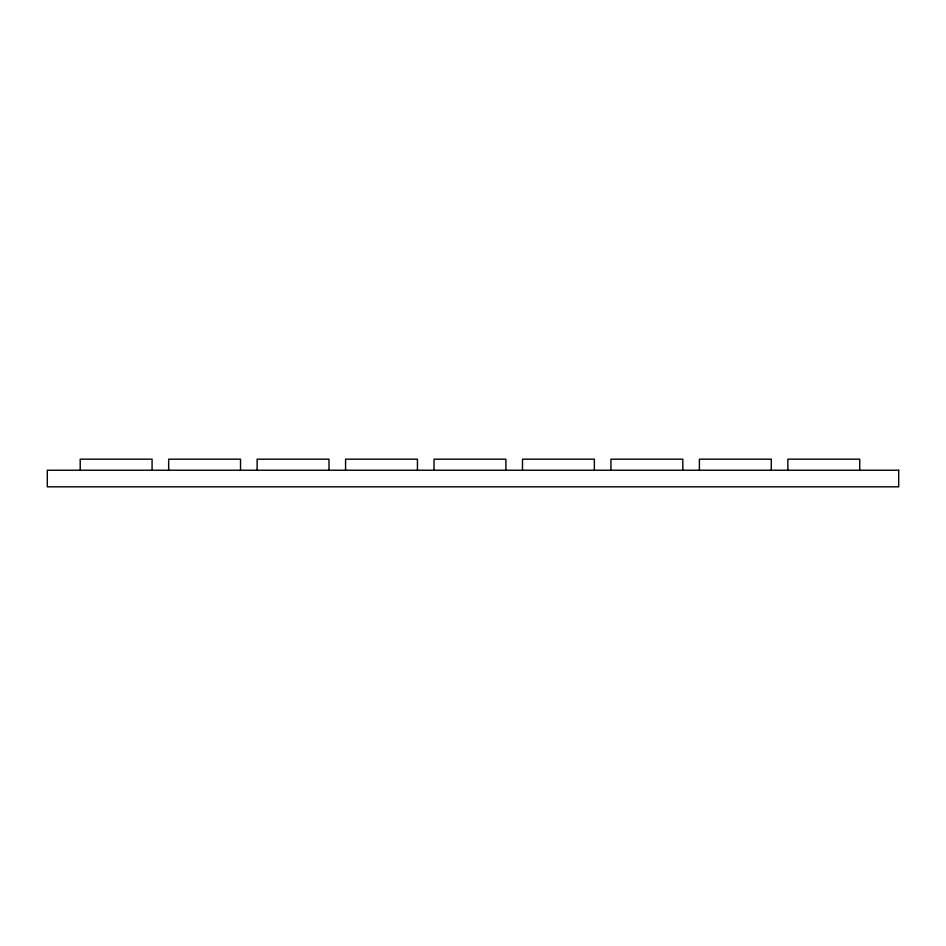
<?xml version="1.0" encoding="UTF-8"?>
<svg xmlns="http://www.w3.org/2000/svg" width="946" height="946" viewBox="0 0 946 946"><rect width="100%" height="100%" fill="white"/><g stroke="black" fill="none" stroke-linecap="round" stroke-linejoin="round"><path stroke-width="1.42" d="M859.737 470.233L859.737 459.177L787.864 459.177L787.864 470.233M771.274 470.233L771.274 459.177L699.401 459.177L699.401 470.233M682.823 470.233L682.823 459.177L610.95 459.177L610.95 470.233M594.36 470.233L594.36 459.177L522.488 459.177L522.488 470.233M505.909 470.233L505.909 459.177L434.037 459.177L434.037 470.233M417.446 470.233L417.446 459.177L345.574 459.177L345.574 470.233M328.995 470.233L328.995 459.177L257.123 459.177L257.123 470.233M240.532 470.233L240.532 459.177L168.66 459.177L168.66 470.233M152.081 470.233L152.081 459.177L80.209 459.177L80.209 470.233M898.7 470.233L47.3 470.233L47.3 486.823L898.7 486.823L898.7 470.233"/></g></svg>
